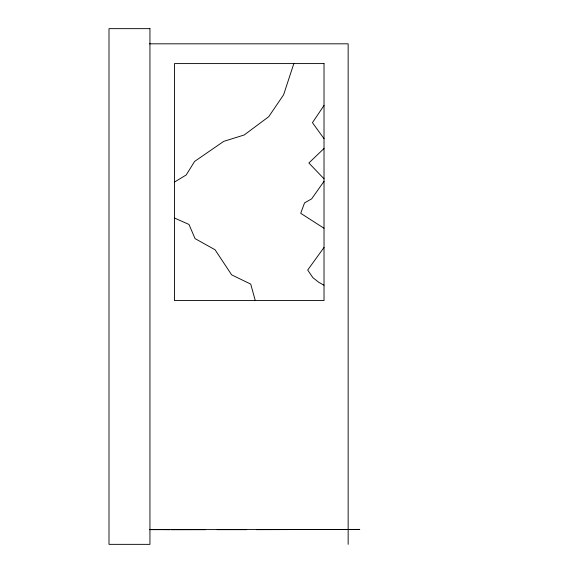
<?xml version="1.0" encoding="UTF-8"?>
<svg xmlns="http://www.w3.org/2000/svg" width="573" height="573" viewBox="0 0 573 573"><rect width="100%" height="100%" fill="white"/><g stroke="black" fill="none" stroke-linecap="round" stroke-linejoin="round"><path stroke-width="0.86" d="M293.834 63.589L283.599 94.796L268.716 116.713L244.191 134.984L223.721 141.366L194.569 161.45L186.204 174.966L174.464 182.078M324.024 105.446L312.443 122.665L324.024 138.666M324.024 181.319L311.648 198.86L304.535 202.906L300.718 213.306L324.024 228.262M324.024 247.472L307.694 270.019L312.815 277.597L318.674 282.231L324.024 285.239M324.024 148.493L308.876 162.99L324.024 178.826M149.46 43.82L348.155 43.82L348.155 544.35M149.596 529.416L169.608 529.66M149.46 529.66L359.751 529.416L256.396 529.66M174.464 218.005L188.99 224.451L195.064 238.619L215.054 249.756L231.664 274.861L250.73 284.122L255.279 300.574M246.684 529.66L217.153 529.66M205.657 529.66L171.241 529.66M149.94 28.65L108.999 28.65L108.999 544.35L149.94 544.35L149.94 28.65M324.024 63.589L174.464 63.589L174.464 300.574L324.024 300.574L324.024 63.589"/></g></svg>
